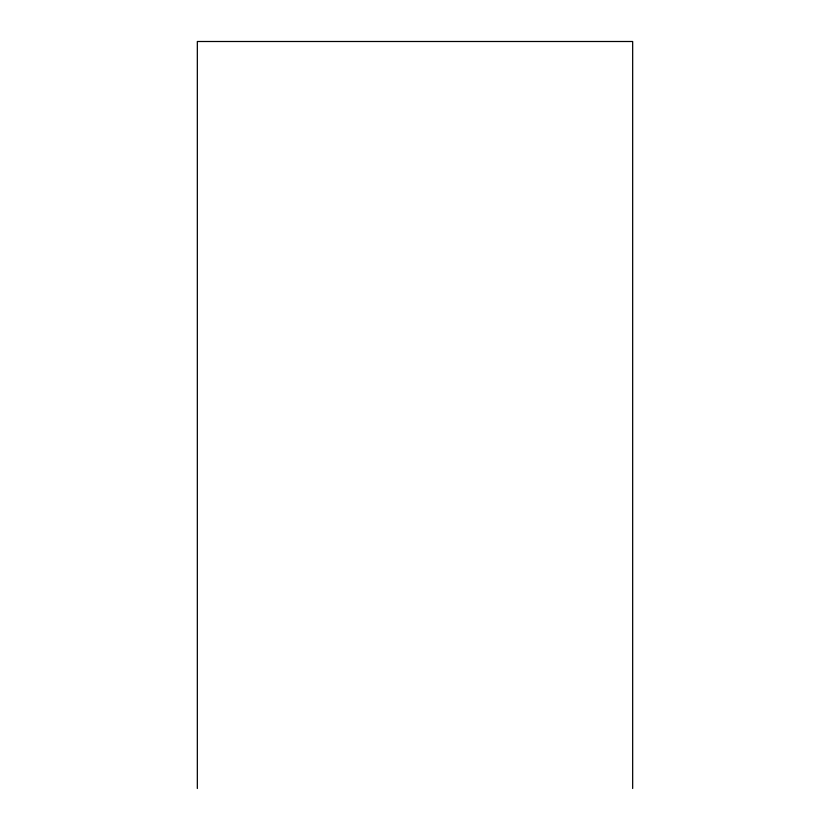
<?xml version="1.0" encoding="UTF-8"?>
<svg xmlns="http://www.w3.org/2000/svg" width="830" height="830" viewBox="0 0 830 830"><rect width="100%" height="100%" fill="white"/><g stroke="black" fill="none" stroke-linecap="round" stroke-linejoin="round"><path stroke-width="1.25" d="M632.668 788.5L632.668 41.5L197.333 41.5L197.333 788.5"/></g></svg>
